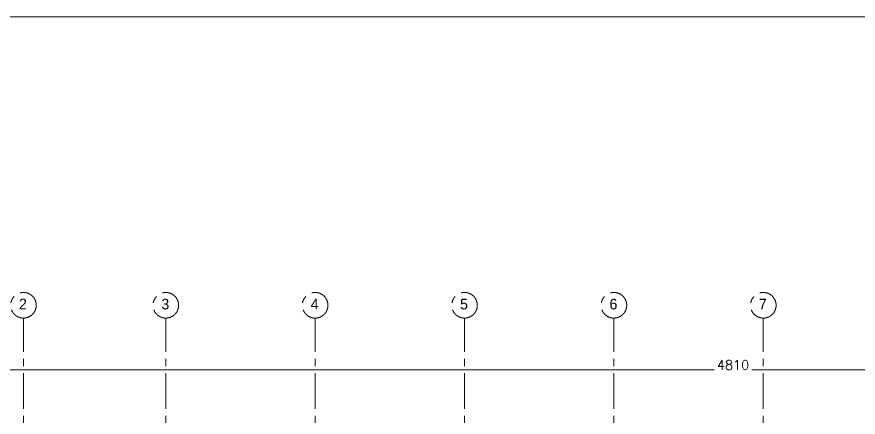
# Model space of a CAD drawing. Header units: millimetres. Extents: x -9083 to 924194, y -232449 to 321637.
# Drawn here: x 6100 to 29754, y 31115 to 42366 of the extents above; entities that cross this region are included whole.
import ezdxf

# ---------------------------------------------------------------- set-up
doc = ezdxf.new("R2010")
doc.units = ezdxf.units.MM
doc.header["$LTSCALE"] = 400
doc.header["$MEASUREMENT"] = 0
doc.header["$PDMODE"] = 3
doc.linetypes.add('CENTER', pattern=[2, 1.25, -0.25, 0.25, -0.25])
doc.linetypes.add('CENTERX2', pattern=[4, 2.5, -0.5, 0.5, -0.5])
doc.layers.get('0').update_dxf_attribs({"lineweight": 0, "true_color": 0xff1414})
doc.layers.get('Defpoints').update_dxf_attribs({"color": 8, "lineweight": 5})
doc.layers.add('AXIES', color=7, linetype='CENTER', lineweight=0, true_color=0x949596)
doc.layers.add('AXIS DIMENSION', color=8, linetype='Continuous', lineweight=5)
doc.styles.add('ROMANT', font='romant.shx')
doc.styles.get("Standard").update_dxf_attribs({"font": 'GOTHIC.TTF', "height": 220})
doc.dimstyles.new('AXIS DIMENSION', dxfattribs={"dimscale": 1.2, "dimtxt": 220, "dimasz": 150, "dimexe": 75, "dimexo": 200, "dimgap": 50, "dimtad": 0, "dimdec": 0, "dimlfac": 0.1, "dimzin": 0, "dimdsep": 46, "dimtxsty": 'ROMANT', "dimblk": 'OBLIQUE', "dimcen": 200, "dimdle": 75, "dimclrd": 17, "dimclre": 94, "dimclrt": 3, "dimadec": 0, "dimazin": 0, "dimtfac": 0.5, "dimtdec": 0, "dimtix": 1, "dimtofl": 0, "dimtmove": 2, "dimatfit": 2, "dimfxl": 100, "dimtvp": 0.5, "dimtolj": 1, "dimtzin": 0, "dimlwd": -1, "dimlwe": -1, "dimarcsym": 0})

# ---------------------------------------------------------------- blocks, each defined once
blk = doc.blocks.new('_Oblique')
at = {"color": 0, "linetype": 'ByBlock', "lineweight": -2}
blk.add_line((-0.5, -0.5), (0.5, 0.5), dxfattribs=at)
blk = doc.blocks.new('*D176')
at = {"layer": 'AXIS DIMENSION', "color": 94, "ltscale": 20, "transparency": 16777216}
for p, q in [((6077583, 712536), (6077583, 712431)), ((6125683, 712536), (6125683, 712431))]:
    blk.add_line(p, q, dxfattribs=at)
at = {"layer": 'AXIS DIMENSION', "color": 17, "ltscale": 20, "transparency": 16777216}
for p, q in [((6077493, 712341), (6101101, 712341)), ((6125773, 712341), (6102164, 712341))]:
    blk.add_line(p, q, dxfattribs=at)
at = {"layer": 'Defpoints', "color": 0, "ltscale": 20, "transparency": 16777216}
for p in [(6077583, 712296), (6125683, 712341), (6125683, 712296)]:
    blk.add_point(p, dxfattribs=at)
at = {"layer": 'AXIS DIMENSION', "color": 17, "ltscale": 20, "transparency": 16777216, "xscale": 179.9999999999999, "yscale": 179.9999999999999, "zscale": 179.9999999999999, "rotation": 180}
blk.add_blockref('_Oblique', (6077583, 712341), dxfattribs=at)
at = {"layer": 'AXIS DIMENSION', "color": 17, "ltscale": 20, "transparency": 16777216, "xscale": 179.9999999999999, "yscale": 179.9999999999999, "zscale": 179.9999999999999}
blk.add_blockref('_Oblique', (6125683, 712341), dxfattribs=at)
at = {"layer": 'AXIS DIMENSION', "color": 3, "ltscale": 20, "transparency": 16777216, "insert": (6101633, 712473), "char_height": 264, "attachment_point": 5, "style": 'ROMANT'}
blk.add_mtext('\\A1;4810', dxfattribs=at)
blk = doc.blocks.new('rffghffr')
at = {"layer": 'AXIES', "linetype": 'CENTERX2'}
for p, q in [((6081680.8, 695783), (6081680.8, 714330.6)), ((6085684.3, 695783), (6085684.3, 714330.6)), ((6089882.5, 695783), (6089882.5, 714330.6)), ((6094082.5, 695783), (6094082.5, 714330.6)), ((6098282.5, 695783), (6098282.5, 714330.6)), ((6102482.5, 695783), (6102482.5, 714330.6))]:
    blk.add_line(p, q, dxfattribs=at)
for centre in [(6081680.8, 714690.6), (6085684.3, 714690.6), (6089882.5, 714690.6), (6094082.5, 714690.6), (6098282.5, 714690.6), (6102482.5, 714690.6)]:
    blk.add_circle(centre, 360, dxfattribs=at)
for s, p in [('2', (6081555.2, 714573.9)), ('3', (6085558.7, 714573.9)), ('4', (6089756.9, 714573.9)), ('5', (6093956.9, 714573.9)), ('6', (6098156.9, 714573.9)), ('7', (6102356.9, 714573.9))]:
    blk.add_text(s, height=300, dxfattribs=at).set_placement(p)
at = {"layer": 'AXIS DIMENSION', "ltscale": 20}
dim = blk.add_linear_dim(base=(6125682.5, 712879.4), p1=(6077582.5, 712834.6), p2=(6125682.5, 712834.6), dimstyle='AXIS DIMENSION', dxfattribs=at)
dim.commit()
dim.dimension.update_dxf_attribs({"geometry": '*D176', "text_midpoint": (6101632.5, 713011.4), "insert": (0, 538.6)})

msp = doc.modelspace()

# ---------------------------------------------------------------- linework, layer by layer
at = {"layer": 'Defpoints'}
msp.add_lwpolyline([(-8100, 42366.04501), (55596.80779, 42366.04501), (55596.80779, -15919.30099), (-8100, -15919.30099)], close=True, dxfattribs=at)

# ---------------------------------------------------------------- block references
at = {"layer": 'AXIES'}
msp.add_blockref('rffghffr', (-6075396.1806, -680431.17116), dxfattribs=at)

doc.saveas('drawing.dxf')
